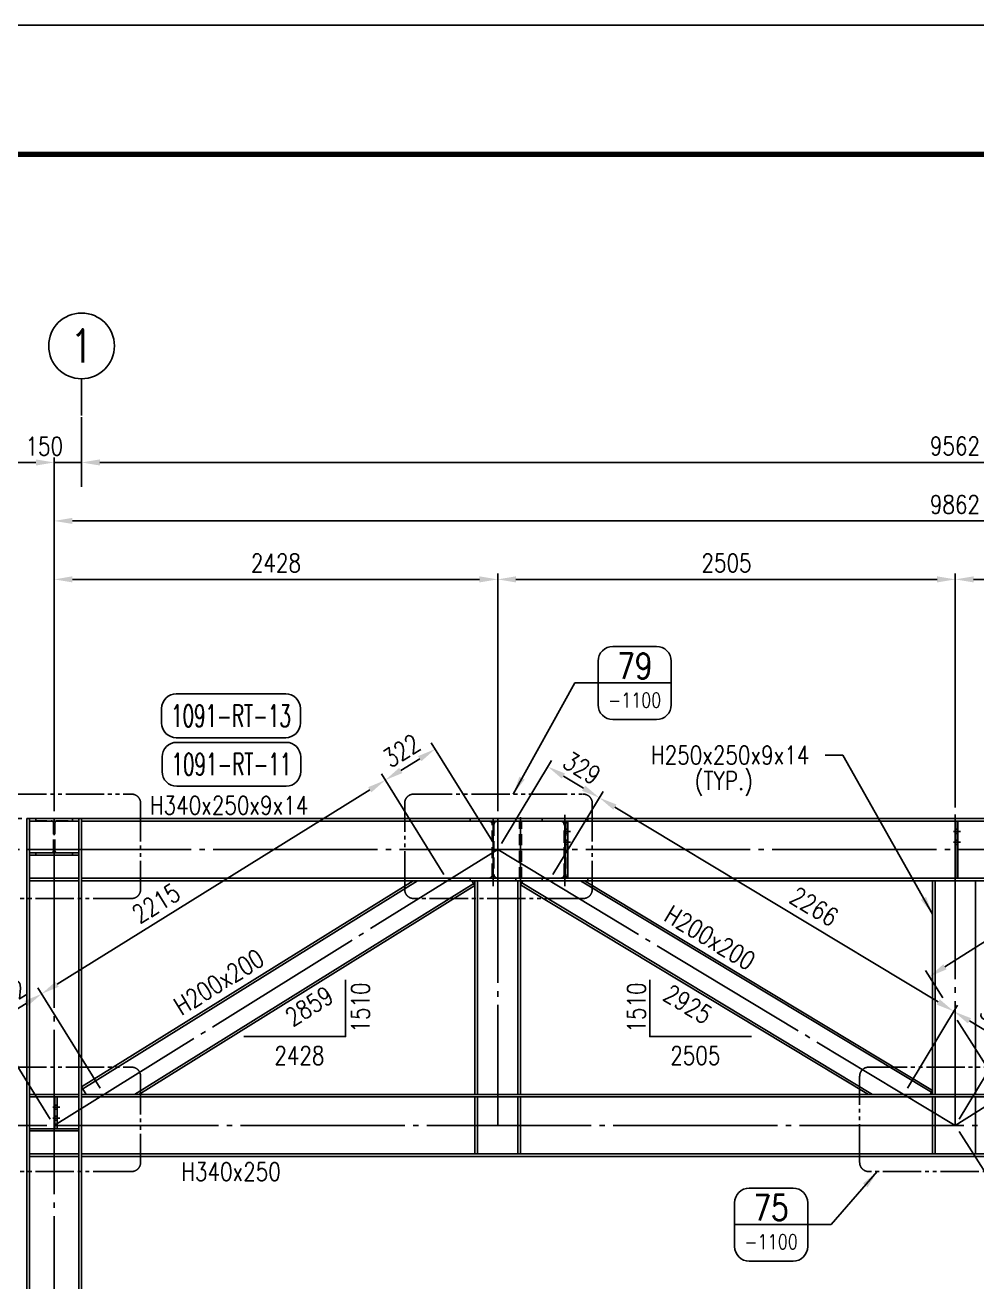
# Model space of a CAD drawing. Header units: millimetres. Extents: x 0 to 232280, y -26939 to 23794.
# Drawn here: x 168376 to 173586, y 16915 to 23794 of the extents above; entities that cross this region are included whole.
import ezdxf
from ezdxf.enums import TextEntityAlignment as Align

# ---------------------------------------------------------------- set-up
doc = ezdxf.new("R2010")
doc.units = ezdxf.units.MM
doc.header["$LTSCALE"] = 30
for name, pattern in [('JNK-CENTER', [34, 30, -1.5, 1, -1.5]), ('JNK-HIDDEN', [3, 2, -1]), ('PH2', [15, 10, -1, 1, -1, 1, -1])]:
    doc.linetypes.add(name, pattern=pattern)
for name, color, linetype in [('CEN-R', 1, 'JNK-CENTER'), ('CON-C', 4, 'Continuous'), ('CON-G', 3, 'Continuous'), ('CON-W', 7, 'Continuous'), ('CON-Y', 2, 'Continuous'), ('det', 2, 'PH2'), ('Dim-W', 7, 'Continuous'), ('HID-Y', 2, 'JNK-HIDDEN'), ('STL-OBJT', 7, 'Continuous')]:
    doc.layers.add(name, color=color, linetype=linetype)
doc.layers.add('CONT-G', color=3, linetype='Continuous', lineweight=25)
doc.styles.add('SIMPLEX', font='simplex.shx', dxfattribs={"width": 0.8})
doc.dimstyles.new('DIM35', dxfattribs={"dimscale": 35, "dimtxt": 2.5, "dimasz": 2.5, "dimexe": 0.8, "dimexo": 1, "dimgap": 1, "dimtad": 1, "dimdec": 1, "dimdsep": 46, "dimtxsty": 'SIMPLEX', "dimcen": 0, "dimclrd": 7, "dimclre": 7, "dimclrt": 2, "dimadec": 1, "dimazin": 2, "dimtfac": 1, "dimtdec": 1, "dimtix": 1, "dimtmove": 2, "dimatfit": 2, "dimfxl": 1, "dimtfill": 1, "dimarcsym": 1})
doc.dimstyles.new('DIM40', dxfattribs={"dimscale": 40, "dimtxt": 2.5, "dimasz": 2.5, "dimexe": 1, "dimexo": 1, "dimgap": 1, "dimtad": 1, "dimdec": 0, "dimdsep": 46, "dimtxsty": 'SIMPLEX', "dimcen": 0, "dimclrd": 7, "dimclre": 7, "dimclrt": 2, "dimadec": 1, "dimazin": 2, "dimtfac": 1, "dimtdec": 0, "dimtix": 1, "dimtmove": 2, "dimatfit": 2, "dimfxl": 1, "dimtolj": 1, "dimtzin": 0, "dimarcsym": 1})

# ---------------------------------------------------------------- blocks, each defined once
blk = doc.blocks.new('TITLE')
at = {"color": 7}
blk.add_line((841, 594.85), (0, 594.85), dxfattribs=at)
at = {"color": 7, "const_width": 0.707}
blk.add_lwpolyline([(823.32, 577.17), (27.94, 577.17)], dxfattribs=at)
blk = doc.blocks.new('*D2044')
at = {"layer": 'DEFPOINTS', "color": 0, "transparency": 16777216}
for p in [(170963.3, 20760.3), (173468.3, 19472.5), (170963.3, 19451.1)]:
    blk.add_point(p, dxfattribs=at)
at = {"layer": 'Dim-W', "color": 7, "linetype": 'ByBlock', "lineweight": -2, "transparency": 16777216}
for p, q in [((170963.3, 19491.1), (170963.3, 20792.3)), ((173468.3, 19512.5), (173468.3, 20792.3)), ((173368.3, 20760.3), (171063.3, 20760.3))]:
    blk.add_line(p, q, dxfattribs=at)
at = {"layer": 'Dim-W', "color": 7, "transparency": 16777216}
for points in [[(171063.3, 20777), (171063.3, 20743.7), (170963.3, 20760.3)], [(173368.3, 20777), (173368.3, 20743.7), (173468.3, 20760.3)]]:
    blk.add_solid(points, dxfattribs=at)
at = {"layer": 'Dim-W', "color": 2, "transparency": 16777216, "insert": (172215.8, 20850.3), "char_height": 100, "attachment_point": 5, "style": 'SIMPLEX', "bg_fill": 3, "box_fill_scale": 1.1, "bg_fill_color": 256, "bg_fill_true_color": 13158600, "bg_fill_transparency": 0}
blk.add_mtext('2505', dxfattribs=at)
blk = doc.blocks.new('*D2045')
at = {"layer": 'DEFPOINTS', "color": 0, "transparency": 16777216}
for p in [(175848.3, 20760.3), (173468.3, 19472.5), (175848.3, 19281.1)]:
    blk.add_point(p, dxfattribs=at)
at = {"layer": 'Dim-W', "color": 7, "linetype": 'ByBlock', "lineweight": -2, "transparency": 16777216}
for p, q in [((173468.3, 19512.5), (173468.3, 20792.3)), ((175848.3, 19321.1), (175848.3, 20792.3)), ((173568.3, 20760.3), (175748.3, 20760.3))]:
    blk.add_line(p, q, dxfattribs=at)
at = {"layer": 'Dim-W', "color": 7, "transparency": 16777216}
for points in [[(173568.3, 20777), (173568.3, 20743.7), (173468.3, 20760.3)], [(175748.3, 20777), (175748.3, 20743.7), (175848.3, 20760.3)]]:
    blk.add_solid(points, dxfattribs=at)
at = {"layer": 'Dim-W', "color": 2, "transparency": 16777216, "insert": (174658.3, 20850.3), "char_height": 100, "attachment_point": 5, "style": 'SIMPLEX', "bg_fill": 3, "box_fill_scale": 1.1, "bg_fill_color": 256, "bg_fill_true_color": 13158600, "bg_fill_transparency": 0}
blk.add_mtext('2380', dxfattribs=at)
blk = doc.blocks.new('*D2046')
at = {"layer": 'DEFPOINTS', "color": 0, "transparency": 16777216}
for p in [(178397.3, 21080.3), (168535.3, 19451.1), (178397.3, 19451.1)]:
    blk.add_point(p, dxfattribs=at)
at = {"layer": 'Dim-W', "color": 7, "linetype": 'ByBlock', "lineweight": -2, "transparency": 16777216}
for p, q in [((168535.3, 19491.1), (168535.3, 21112.3)), ((168635.3, 21080.3), (178297.3, 21080.3)), ((178397.3, 19491.1), (178397.3, 21112.3))]:
    blk.add_line(p, q, dxfattribs=at)
at = {"layer": 'Dim-W', "color": 7, "transparency": 16777216}
for points in [[(168635.3, 21097), (168635.3, 21063.7), (168535.3, 21080.3)], [(178297.3, 21097), (178297.3, 21063.7), (178397.3, 21080.3)]]:
    blk.add_solid(points, dxfattribs=at)
at = {"layer": 'Dim-W', "color": 2, "transparency": 16777216, "insert": (173466.3, 21170.3), "char_height": 100, "attachment_point": 5, "style": 'SIMPLEX', "bg_fill": 3, "box_fill_scale": 1.1, "bg_fill_color": 256, "bg_fill_true_color": 13158600, "bg_fill_transparency": 0}
blk.add_mtext('9862', dxfattribs=at)
blk = doc.blocks.new('*D2048')
at = {"layer": 'DEFPOINTS', "color": 0, "ltscale": 0.5, "transparency": 16777216}
for p in [(170963.3, 20760.3), (170963.3, 20760.3), (168535.3, 19491.1)]:
    blk.add_point(p, dxfattribs=at)
at = {"layer": 'Dim-W', "color": 7, "linetype": 'ByBlock', "lineweight": -2, "ltscale": 0.5, "transparency": 16777216}
for p, q in [((168535.3, 19531.1), (168535.3, 20800.3)), ((168635.3, 20760.3), (170863.3, 20760.3))]:
    blk.add_line(p, q, dxfattribs=at)
at = {"layer": 'Dim-W', "color": 7, "ltscale": 0.5, "transparency": 16777216}
for points in [[(168635.3, 20777), (168635.3, 20743.7), (168535.3, 20760.3)], [(170863.3, 20777), (170863.3, 20743.7), (170963.3, 20760.3)]]:
    blk.add_solid(points, dxfattribs=at)
at = {"layer": 'Dim-W', "color": 2, "ltscale": 0.5, "transparency": 16777216, "insert": (169749.3, 20850.3), "char_height": 100, "attachment_point": 5, "style": 'SIMPLEX'}
blk.add_mtext('\\A1;2428', dxfattribs=at)
blk = doc.blocks.new('*D2055')
at = {"layer": 'DEFPOINTS', "color": 0, "transparency": 16777216}
for p in [(168685.3, 21688.3), (178247.3, 21723.9), (178247.3, 21400.3)]:
    blk.add_point(p, dxfattribs=at)
at = {"layer": 'Dim-W', "color": 7, "linetype": 'ByBlock', "lineweight": -2, "transparency": 16777216}
for p, q in [((178247.3, 21683.9), (178247.3, 21368.3)), ((168685.3, 21648.3), (168685.3, 21368.3)), ((168785.3, 21400.3), (178147.3, 21400.3))]:
    blk.add_line(p, q, dxfattribs=at)
at = {"layer": 'Dim-W', "color": 7, "transparency": 16777216}
for points in [[(168785.3, 21417), (168785.3, 21383.7), (168685.3, 21400.3)], [(178147.3, 21417), (178147.3, 21383.7), (178247.3, 21400.3)]]:
    blk.add_solid(points, dxfattribs=at)
at = {"layer": 'Dim-W', "color": 2, "transparency": 16777216, "insert": (173466.3, 21490.3), "char_height": 100, "attachment_point": 5, "style": 'SIMPLEX', "bg_fill": 3, "box_fill_scale": 1.1, "bg_fill_color": 256, "bg_fill_true_color": 13158600, "bg_fill_transparency": 0}
blk.add_mtext('9562', dxfattribs=at)
blk = doc.blocks.new('*D2060')
at = {"layer": 'DEFPOINTS', "color": 0, "transparency": 16777216}
for p in [(168685.3, 21400.3), (168685.3, 21227.2), (168535.3, 20602)]:
    blk.add_point(p, dxfattribs=at)
at = {"layer": 'Dim-W', "color": 7, "linetype": 'ByBlock', "lineweight": -2, "transparency": 16777216}
for p, q in [((168435.3, 21400.3), (168335.3, 21400.3)), ((168535.3, 20642), (168535.3, 21432.3)), ((168685.3, 21267.2), (168685.3, 21432.3)), ((168785.3, 21400.3), (168885.3, 21400.3))]:
    blk.add_line(p, q, dxfattribs=at)
at = {"layer": 'Dim-W', "color": 7, "transparency": 16777216}
blk.add_solid([(168785.3, 21417), (168785.3, 21383.7), (168685.3, 21400.3)], dxfattribs=at)
at = {"layer": 'Dim-W', "color": 2, "transparency": 16777216, "insert": (168481, 21489.2), "char_height": 100, "attachment_point": 5, "style": 'SIMPLEX', "bg_fill": 3, "box_fill_scale": 1.1, "bg_fill_color": 256, "bg_fill_true_color": 13158600, "bg_fill_transparency": 0}
blk.add_mtext('150', dxfattribs=at)
at = {"layer": 'Dim-W', "color": 7, "linetype": 'ByBlock', "lineweight": -2, "transparency": 16777216}
blk.add_line((168535.3, 21400.3), (168685.3, 21400.3), dxfattribs=at)
at = {"layer": 'Dim-W', "color": 7, "transparency": 16777216}
blk.add_solid([(168435.3, 21417), (168435.3, 21383.7), (168535.3, 21400.3)], dxfattribs=at)
blk = doc.blocks.new('*D1997')
at = {"layer": 'DEFPOINTS', "color": 0, "ltscale": 0.5, "transparency": 16777216}
for p in [(166334.1, 19451.1), (168399, 19451.1), (168354.4, 15451.1)]:
    blk.add_point(p, dxfattribs=at)
at = {"layer": 'Dim-W', "color": 7, "linetype": 'ByBlock', "lineweight": -2, "ltscale": 0.5, "transparency": 16777216}
for p, q in [((168359, 19451.1), (166294.1, 19451.1)), ((166334.1, 15551.1), (166334.1, 19351.1)), ((168314.4, 15451.1), (166294.1, 15451.1))]:
    blk.add_line(p, q, dxfattribs=at)
at = {"layer": 'Dim-W', "color": 7, "ltscale": 0.5, "transparency": 16777216}
for points in [[(166317.4, 19351.1), (166350.8, 19351.1), (166334.1, 19451.1)], [(166317.4, 15551.1), (166350.8, 15551.1), (166334.1, 15451.1)]]:
    blk.add_solid(points, dxfattribs=at)
at = {"layer": 'Dim-W', "color": 2, "ltscale": 0.5, "transparency": 16777216, "insert": (166244.1, 17451.1), "char_height": 100, "attachment_point": 5, "rotation": 90, "style": 'SIMPLEX'}
blk.add_mtext('\\A1;4000', dxfattribs=at)
blk = doc.blocks.new('*D1999')
at = {"layer": 'DEFPOINTS', "color": 0, "ltscale": 0.5, "transparency": 16777216}
for p in [(166654.1, 19451.1), (168399, 19451.1), (168367.3, 17941.1)]:
    blk.add_point(p, dxfattribs=at)
at = {"layer": 'Dim-W', "color": 7, "linetype": 'ByBlock', "lineweight": -2, "ltscale": 0.5, "transparency": 16777216}
for p, q in [((168359, 19451.1), (166614.1, 19451.1)), ((166654.1, 18041.1), (166654.1, 19351.1)), ((168327.3, 17941.1), (166614.1, 17941.1))]:
    blk.add_line(p, q, dxfattribs=at)
at = {"layer": 'Dim-W', "color": 7, "ltscale": 0.5, "transparency": 16777216}
for points in [[(166637.4, 19351.1), (166670.8, 19351.1), (166654.1, 19451.1)], [(166637.4, 18041.1), (166670.8, 18041.1), (166654.1, 17941.1)]]:
    blk.add_solid(points, dxfattribs=at)
at = {"layer": 'Dim-W', "color": 2, "ltscale": 0.5, "transparency": 16777216, "insert": (166564.1, 18696.1), "char_height": 100, "attachment_point": 5, "rotation": 90, "style": 'SIMPLEX'}
blk.add_mtext('\\A1;1510', dxfattribs=at)
blk = doc.blocks.new('*D2000')
at = {"layer": 'DEFPOINTS', "color": 0, "ltscale": 0.5, "transparency": 16777216}
for p in [(166974.1, 17941.1), (168367.3, 17941.1), (168535.3, 17771.1)]:
    blk.add_point(p, dxfattribs=at)
at = {"layer": 'Dim-W', "color": 7, "linetype": 'ByBlock', "lineweight": -2, "ltscale": 0.5, "transparency": 16777216}
for p, q in [((166974.1, 18041.1), (166974.1, 18141.1)), ((168327.3, 17941.1), (166934.1, 17941.1)), ((166974.1, 17771.1), (166974.1, 17941.1)), ((168495.3, 17771.1), (166934.1, 17771.1)), ((166974.1, 17671.1), (166974.1, 17571.1))]:
    blk.add_line(p, q, dxfattribs=at)
at = {"layer": 'Dim-W', "color": 7, "ltscale": 0.5, "transparency": 16777216}
for points in [[(166957.4, 18041.1), (166990.8, 18041.1), (166974.1, 17941.1)], [(166957.4, 17671.1), (166990.8, 17671.1), (166974.1, 17771.1)]]:
    blk.add_solid(points, dxfattribs=at)
at = {"layer": 'Dim-W', "color": 2, "ltscale": 0.5, "transparency": 16777216, "insert": (166884.1, 17829.9), "char_height": 100, "attachment_point": 5, "rotation": 90, "style": 'SIMPLEX'}
blk.add_mtext('\\A1;170', dxfattribs=at)
blk = doc.blocks.new('*D2001')
at = {"layer": 'DEFPOINTS', "color": 0, "ltscale": 0.5, "transparency": 16777216}
for p in [(166974.1, 19451.1), (168399, 19451.1), (168385.3, 19281.1)]:
    blk.add_point(p, dxfattribs=at)
at = {"layer": 'Dim-W', "color": 7, "linetype": 'ByBlock', "lineweight": -2, "ltscale": 0.5, "transparency": 16777216}
for p, q in [((166974.1, 19551.1), (166974.1, 19651.1)), ((168359, 19451.1), (166934.1, 19451.1)), ((166974.1, 19281.1), (166974.1, 19451.1)), ((168345.3, 19281.1), (166934.1, 19281.1)), ((166974.1, 19181.1), (166974.1, 19081.1))]:
    blk.add_line(p, q, dxfattribs=at)
at = {"layer": 'Dim-W', "color": 7, "ltscale": 0.5, "transparency": 16777216}
for points in [[(166957.4, 19551.1), (166990.8, 19551.1), (166974.1, 19451.1)], [(166957.4, 19181.1), (166990.8, 19181.1), (166974.1, 19281.1)]]:
    blk.add_solid(points, dxfattribs=at)
at = {"layer": 'Dim-W', "color": 2, "ltscale": 0.5, "transparency": 16777216, "insert": (166884.1, 19342.7), "char_height": 100, "attachment_point": 5, "rotation": 90, "style": 'SIMPLEX'}
blk.add_mtext('\\A1;170', dxfattribs=at)
blk = doc.blocks.new('*D2007')
at = {"layer": 'DEFPOINTS', "color": 0, "ltscale": 0.5, "transparency": 16777216}
for p in [(171519.2, 19565.5), (170963.3, 19281.1), (171245.3, 19111.1)]:
    blk.add_point(p, dxfattribs=at)
at = {"layer": 'Dim-W', "color": 7, "linetype": 'ByBlock', "lineweight": -2, "ltscale": 0.5, "transparency": 16777216}
for p, q in [((170983.9, 19315.4), (171257.8, 19769.8)), ((171322.8, 19683.9), (171433.6, 19617.2)), ((171265.9, 19145.4), (171539.9, 19599.8))]:
    blk.add_line(p, q, dxfattribs=at)
at = {"layer": 'Dim-W', "color": 7, "ltscale": 0.5, "transparency": 16777216}
for points in [[(171331.4, 19698.2), (171314.2, 19669.6), (171237.2, 19735.5)], [(171442.2, 19631.4), (171425, 19602.9), (171519.2, 19565.5)]]:
    blk.add_solid(points, dxfattribs=at)
at = {"layer": 'Dim-W', "color": 2, "ltscale": 0.5, "transparency": 16777216, "insert": (171424.7, 19727.6), "char_height": 100, "attachment_point": 5, "rotation": 328.91866, "style": 'SIMPLEX'}
blk.add_mtext('\\A1;329', dxfattribs=at)
blk = doc.blocks.new('*D2008')
at = {"layer": 'DEFPOINTS', "color": 0, "ltscale": 0.5, "transparency": 16777216}
for p in [(173460.2, 18395.5), (173186.3, 17941.1), (173468.3, 17771.1)]:
    blk.add_point(p, dxfattribs=at)
at = {"layer": 'Dim-W', "color": 7, "linetype": 'ByBlock', "lineweight": -2, "ltscale": 0.5, "transparency": 16777216}
for p, q in [((173206.9, 17975.4), (173480.8, 18429.8)), ((173656.5, 18277.2), (173545.8, 18343.9)), ((173488.9, 17805.4), (173762.8, 18259.8))]:
    blk.add_line(p, q, dxfattribs=at)
at = {"layer": 'Dim-W', "color": 7, "ltscale": 0.5, "transparency": 16777216}
for points in [[(173554.4, 18358.2), (173537.2, 18329.6), (173460.2, 18395.5)], [(173665.1, 18291.4), (173647.9, 18262.9), (173742.2, 18225.5)]]:
    blk.add_solid(points, dxfattribs=at)
at = {"layer": 'Dim-W', "color": 2, "ltscale": 0.5, "transparency": 16777216, "insert": (173705.8, 18362.3), "char_height": 100, "attachment_point": 5, "rotation": 328.91866, "style": 'SIMPLEX'}
blk.add_mtext('\\A1;329', dxfattribs=at)
blk = doc.blocks.new('*D2009')
at = {"layer": 'DEFPOINTS', "color": 0, "ltscale": 0.5, "transparency": 16777216}
for p in [(171519.2, 19565.5), (171245.3, 19111.1), (173186.3, 17941.1)]:
    blk.add_point(p, dxfattribs=at)
at = {"layer": 'Dim-W', "color": 7, "linetype": 'ByBlock', "lineweight": -2, "ltscale": 0.5, "transparency": 16777216}
for p, q in [((171265.9, 19145.4), (171539.9, 19599.8)), ((173374.5, 18447.2), (171604.9, 19513.9)), ((173206.9, 17975.4), (173480.8, 18429.8))]:
    blk.add_line(p, q, dxfattribs=at)
at = {"layer": 'Dim-W', "color": 7, "ltscale": 0.5, "transparency": 16777216}
for points in [[(171613.5, 19528.2), (171596.2, 19499.6), (171519.2, 19565.5)], [(173383.1, 18461.4), (173365.9, 18432.9), (173460.2, 18395.5)]]:
    blk.add_solid(points, dxfattribs=at)
at = {"layer": 'Dim-W', "color": 2, "ltscale": 0.5, "transparency": 16777216, "insert": (172695.5, 18969), "char_height": 100, "attachment_point": 5, "rotation": 328.91866, "style": 'SIMPLEX'}
blk.add_mtext('\\A1;2266', dxfattribs=at)
blk = doc.blocks.new('*D2010')
at = {"layer": 'DEFPOINTS', "color": 0, "ltscale": 0.5, "transparency": 16777216}
for p in [(173736.2, 17941.1), (173468.3, 17771.1), (174075.7, 17406)]:
    blk.add_point(p, dxfattribs=at)
at = {"layer": 'Dim-W', "color": 7, "linetype": 'ByBlock', "lineweight": -2, "ltscale": 0.5, "transparency": 16777216}
for p, q in [((173757.6, 17907.3), (174097.1, 17372.3)), ((173489.7, 17737.3), (173829.2, 17202.3)), ((173892.2, 17289.6), (173991.3, 17352.5))]:
    blk.add_line(p, q, dxfattribs=at)
at = {"layer": 'Dim-W', "color": 7, "ltscale": 0.5, "transparency": 16777216}
for points in [[(173982.3, 17366.5), (174000.2, 17338.4), (174075.7, 17406)], [(173883.3, 17303.7), (173901.1, 17275.5), (173807.8, 17236)]]:
    blk.add_solid(points, dxfattribs=at)
at = {"layer": 'Dim-W', "color": 2, "ltscale": 0.5, "transparency": 16777216, "insert": (173893.5, 17397), "char_height": 100, "attachment_point": 5, "rotation": 32.39324, "style": 'SIMPLEX'}
blk.add_mtext('\\A1;317', dxfattribs=at)
blk = doc.blocks.new('*D2065')
at = {"layer": 'DEFPOINTS', "color": 0, "ltscale": 0.5, "transparency": 16777216}
for p in [(175171.1, 19756.2), (175580.3, 19111.1), (173736.2, 17941.1)]:
    blk.add_point(p, dxfattribs=at)
at = {"layer": 'Dim-W', "color": 7, "linetype": 'ByBlock', "lineweight": -2, "ltscale": 0.5, "transparency": 16777216}
for p, q in [((175558.9, 19144.9), (175149.7, 19789.9)), ((173411.4, 18639.7), (175086.6, 19702.6)), ((173400.2, 18470.7), (173305.5, 18619.9)), ((173714.8, 17974.9), (173478.8, 18346.9))]:
    blk.add_line(p, q, dxfattribs=at)
at = {"layer": 'Dim-W', "color": 7, "ltscale": 0.5, "transparency": 16777216}
for points in [[(175077.7, 19716.7), (175095.6, 19688.5), (175171.1, 19756.2)], [(173402.5, 18653.8), (173420.3, 18625.7), (173327, 18586.2)]]:
    blk.add_solid(points, dxfattribs=at)
at = {"layer": 'Dim-W', "color": 2, "ltscale": 0.5, "transparency": 16777216, "insert": (174200.8, 19247.2), "char_height": 100, "attachment_point": 5, "rotation": 32.39324, "style": 'SIMPLEX'}
blk.add_mtext('\\A1;2184', dxfattribs=at)
blk = doc.blocks.new('*D2012')
at = {"layer": 'DEFPOINTS', "color": 0, "ltscale": 0.5, "transparency": 16777216}
for p in [(168466.3, 18491.5), (168808.6, 17941.1), (168535.3, 17771.1)]:
    blk.add_point(p, dxfattribs=at)
at = {"layer": 'Dim-W', "color": 7, "linetype": 'ByBlock', "lineweight": -2, "ltscale": 0.5, "transparency": 16777216}
for p, q in [((168787.5, 17975.1), (168445.2, 18525.5)), ((168277.9, 18374.3), (168381.4, 18438.7)), ((168514.1, 17805.1), (168171.9, 18355.5))]:
    blk.add_line(p, q, dxfattribs=at)
at = {"layer": 'Dim-W', "color": 7, "ltscale": 0.5, "transparency": 16777216}
for points in [[(168372.6, 18452.8), (168390.2, 18424.5), (168466.3, 18491.5)], [(168269.1, 18388.5), (168286.7, 18360.1), (168193, 18321.5)]]:
    blk.add_solid(points, dxfattribs=at)
at = {"layer": 'Dim-W', "color": 2, "ltscale": 0.5, "transparency": 16777216, "insert": (168282.1, 18482.9), "char_height": 100, "attachment_point": 5, "rotation": 31.87794, "style": 'SIMPLEX'}
blk.add_mtext('\\A1;322', dxfattribs=at)
blk = doc.blocks.new('*D2013')
at = {"layer": 'DEFPOINTS', "color": 0, "ltscale": 0.5, "transparency": 16777216}
for p in [(170347.6, 19661.5), (170689.9, 19111.1), (168808.6, 17941.1)]:
    blk.add_point(p, dxfattribs=at)
at = {"layer": 'Dim-W', "color": 7, "linetype": 'ByBlock', "lineweight": -2, "ltscale": 0.5, "transparency": 16777216}
for p, q in [((170668.8, 19145.1), (170326.5, 19695.5)), ((168551.3, 18544.3), (170262.7, 19608.7)), ((168787.5, 17975.1), (168445.2, 18525.5))]:
    blk.add_line(p, q, dxfattribs=at)
at = {"layer": 'Dim-W', "color": 7, "ltscale": 0.5, "transparency": 16777216}
for points in [[(170253.9, 19622.8), (170271.5, 19594.5), (170347.6, 19661.5)], [(168542.5, 18558.5), (168560.1, 18530.1), (168466.3, 18491.5)]]:
    blk.add_solid(points, dxfattribs=at)
at = {"layer": 'Dim-W', "color": 2, "ltscale": 0.5, "transparency": 16777216, "insert": (169093.1, 18987.3), "char_height": 100, "attachment_point": 5, "rotation": 31.87794, "style": 'SIMPLEX'}
blk.add_mtext('\\A1;2215', dxfattribs=at)
blk = doc.blocks.new('*D2014')
at = {"layer": 'DEFPOINTS', "color": 0, "ltscale": 0.5, "transparency": 16777216}
for p in [(170347.6, 19661.5), (170963.3, 19281.1), (170689.9, 19111.1)]:
    blk.add_point(p, dxfattribs=at)
at = {"layer": 'Dim-W', "color": 7, "linetype": 'ByBlock', "lineweight": -2, "ltscale": 0.5, "transparency": 16777216}
for p, q in [((170942.1, 19315.1), (170599.9, 19865.5)), ((170536.1, 19778.7), (170432.6, 19714.3)), ((170668.8, 19145.1), (170326.5, 19695.5))]:
    blk.add_line(p, q, dxfattribs=at)
at = {"layer": 'Dim-W', "color": 7, "ltscale": 0.5, "transparency": 16777216}
for points in [[(170527.3, 19792.8), (170544.9, 19764.5), (170621, 19831.5)], [(170423.8, 19728.5), (170441.4, 19700.1), (170347.6, 19661.5)]]:
    blk.add_solid(points, dxfattribs=at)
at = {"layer": 'Dim-W', "color": 2, "ltscale": 0.5, "transparency": 16777216, "insert": (170436.8, 19822.9), "char_height": 100, "attachment_point": 5, "rotation": 31.87794, "style": 'SIMPLEX'}
blk.add_mtext('\\A1;322', dxfattribs=at)
blk = doc.blocks.new('det-tag')
at = {"layer": 'CON-Y'}
blk.add_line((5, 0), (-5, 0), dxfattribs=at)
blk.add_lwpolyline([(-3, -5), (3, -5, 0.414214), (5, -3), (5, 3, 0.414214), (3, 5), (-3, 5, 0.414214), (-5, 3), (-5, -3, 0.414214)], format="xyb", close=True, dxfattribs=at)
at = {"layer": 'CON-G', "style": 'SIMPLEX', "width": 0.8}
blk.add_attdef('TAG', text='', height=3.5, dxfattribs=at).set_placement((0.02, 0.58), align=Align.CENTER)
at = {"layer": 'CON-Y', "style": 'SIMPLEX', "width": 0.8}
blk.add_attdef('-8888', text='', height=2, dxfattribs=at).set_placement((0, -3.34), align=Align.CENTER)
blk = doc.blocks.new('col-line')
at = {"layer": 'CON-Y'}
blk.add_line((0, 3), (0, 8), dxfattribs=at)
blk.add_circle((0, 12.5), 4.5, dxfattribs=at)
at = {"layer": 'CON-C', "style": 'SIMPLEX', "width": 0.8}
blk.add_attdef('1', text='', height=4.5, dxfattribs=at).set_placement((0, 12.5), align=Align.MIDDLE_CENTER)
blk = doc.blocks.new('DUCT-TAG')
at = {"layer": 'CON-G'}
blk.add_lwpolyline([(-9.49, -1), (-9.49, 1, -0.414214), (-7.49, 3), (7.49, 3, -0.414214), (9.49, 1), (9.49, -1, -0.414214), (7.49, -3), (-7.49, -3, -0.414214)], format="xyb", close=True, dxfattribs=at)
at = {"layer": 'CON-G', "style": 'SIMPLEX', "width": 1.246304}
blk.add_attdef('NAME', text='', height=3, dxfattribs=at).set_placement((-8.19, -1.5), (8.19, -1.5), align=Align.FIT)
at = {"layer": 'CON-Y', "style": 'SIMPLEX'}
blk.add_attdef('ELEVATION', text='', height=2, dxfattribs=at).set_placement((0, -6.02), align=Align.CENTER)

msp = doc.modelspace()

# ---------------------------------------------------------------- linework, layer by layer
at = {"layer": 'CEN-R'}
for p, q in [((173468.27, 19472.48), (173468.27, 17771.12)), ((168535.27, 15354.96), (168535.27, 19451.12)), ((170963.27, 19451.12), (170963.27, 17771.12)), ((171323.41, 19381.12), (171361.64, 19381.12)), ((168385.27, 19281.12), (189517.27, 19281.12)), ((168535.27, 17771.12), (170963.27, 19281.12)), ((170963.27, 19281.12), (173468.27, 17771.12)), ((171323.41, 19321.12), (171361.64, 19321.12)), ((173468.27, 17771.12), (175848.27, 19281.12)), ((168527.41, 17871.12), (168565.64, 17871.12)), ((168527.41, 17811.12), (168565.64, 17811.12)), ((168535.27, 17771.12), (178547.27, 17771.12))]:
    msp.add_line(p, q, dxfattribs=at)
at = {"layer": 'CON-G'}
for p, q in [((168385.27, 15451.12), (168385.27, 19451.12)), ((168385.27, 19451.12), (178397.27, 19451.12)), ((168400.27, 15451.12), (168400.27, 19451.12)), ((168401.27, 19437.12), (168669.27, 19437.12)), ((168685.27, 15451.12), (168685.27, 19451.12)), ((168685.27, 19437.12), (178247.27, 19437.12)), ((168670.27, 19263.12), (168400.27, 19263.12)), ((168670.27, 19251.12), (168400.27, 19251.12)), ((168401.27, 19125.12), (168669.27, 19125.12)), ((168685.27, 19125.12), (178247.27, 19125.12)), ((168401.27, 19111.12), (168669.27, 19111.12)), ((168401.27, 19111.12), (168669.27, 19111.12)), ((168685.27, 19111.12), (178247.27, 19111.12)), ((168685.27, 19111.12), (178247.27, 19111.12)), ((168685.27, 17982.17), (170500.57, 19111.12)), ((168691.61, 17971.98), (170523.29, 19111.12)), ((168975.26, 17941.12), (170831.94, 19095.81)), ((168997.98, 17941.12), (170838.27, 19085.62)), ((170838.27, 19085.62), (170822.41, 19111.12)), ((170838.27, 19111.12), (170838.27, 17941.12)), ((170852.27, 19111.12), (170852.27, 17941.12)), ((171074.27, 19111.12), (171074.27, 17941.12)), ((171088.27, 19111.12), (171088.27, 17941.12)), ((171088.27, 19089.01), (171101.6, 19111.12)), ((171088.27, 19089.01), (172992.55, 17941.12)), ((171094.47, 19099.29), (173015.79, 17941.12)), ((171415.75, 19111.12), (173337.08, 17952.96)), ((171439, 19111.12), (173343.27, 17963.24)), ((173343.27, 19111.12), (173343.27, 17941.12)), ((173357.27, 19111.12), (173357.27, 17941.12)), ((173579.27, 19111.12), (173579.27, 17941.12)), ((168685.27, 17982.17), (168710.8, 17941.12)), ((173343.27, 17963.24), (173329.94, 17941.12)), ((168401.27, 17941.12), (168669.27, 17941.12)), ((168401.27, 17927.12), (168669.27, 17927.12)), ((168539.27, 17753.12), (168539.27, 17927.12)), ((168551.27, 17753.12), (168551.27, 17927.12)), ((168685.27, 17941.12), (178247.27, 17941.12)), ((168685.27, 17927.12), (178247.27, 17927.12)), ((170838.27, 17927.12), (170838.27, 17615.12)), ((170852.27, 17927.12), (170852.27, 17615.12)), ((171074.27, 17927.12), (171074.27, 17615.12)), ((171088.27, 17927.12), (171088.27, 17615.12)), ((173343.27, 17927.12), (173343.27, 17615.12)), ((173357.27, 17927.12), (173357.27, 17615.12)), ((173579.27, 17927.12), (173579.27, 17615.12)), ((168401.27, 17615.12), (168669.27, 17615.12)), ((168685.27, 17615.12), (178247.27, 17615.12)), ((168401.27, 17601.12), (168669.27, 17601.12)), ((168685.27, 17601.12), (178247.27, 17601.12))]:
    msp.add_line(p, q, dxfattribs=at)
msp.add_lwpolyline([(168400.27, 17753.12), (168400.27, 17741.12), (168670.27, 17741.12), (168670.27, 17753.12)], close=True, dxfattribs=at)
at = {"layer": 'CON-W'}
msp.add_line((172660.19, 17228.55), (172788.72, 17228.55), dxfattribs=at)
at = {"layer": 'CONT-G'}
msp.add_line((170998.27, 19451.12), (170838.27, 19451.12), dxfattribs=at)
at = {"layer": 'det', "ltscale": 0.7}
for points in [[(168233.35, 18040.64, -0.4142136), (168283.35, 18090.64), (168958.14, 18090.64, -0.4142136), (169008.14, 18040.64), (169008.14, 17568.82, -0.4142136), (168958.14, 17518.82), (168283.35, 17518.82, -0.4142136), (168233.35, 17568.82)], [(172944.69, 18040.64, -0.4142136), (172994.69, 18090.64), (173912.18, 18090.64, -0.4142136), (173962.18, 18040.64), (173962.18, 17568.82, -0.4142136), (173912.18, 17518.82), (172994.69, 17518.82, -0.4142136), (172944.69, 17568.82)]]:
    msp.add_lwpolyline(points, format="xyb", close=True, dxfattribs=at)
at = {"layer": 'Dim-W', "ltscale": 0.5}
for points in [[(169573.61, 18257.76), (170130.67, 18257.76), (170130.67, 18568.03)], [(172352.94, 18257.76), (171795.88, 18257.76), (171795.88, 18568.03)]]:
    msp.add_lwpolyline(points, dxfattribs=at)
at = {"layer": 'HID-Y'}
for p, q in [((171335.27, 19392.62), (171347.27, 19392.62)), ((171335.27, 19369.62), (171347.27, 19369.62)), ((171335.27, 19332.62), (171347.27, 19332.62)), ((171335.27, 19309.62), (171347.27, 19309.62)), ((171206.27, 19111.12), (171206.27, 19125.12)), ((171206.27, 19125.12), (171306.77, 19125.12)), ((171355.77, 19125.12), (171456.27, 19125.12)), ((171456.27, 19125.12), (171456.27, 19111.12)), ((171456.27, 19111.12), (171206.27, 19111.12)), ((168539.27, 17882.62), (168551.27, 17882.62)), ((168539.27, 17859.62), (168551.27, 17859.62)), ((168539.27, 17822.62), (168551.27, 17822.62)), ((168539.27, 17799.62), (168551.27, 17799.62))]:
    msp.add_line(p, q, dxfattribs=at)
msp.add_lwpolyline([(170813.27, 19111.12), (170813.27, 19125.12), (170913.77, 19125.12, 0.4142136), (170933.77, 19145.12), (170933.77, 19417.12, 0.4142136), (170913.77, 19437.12), (170813.27, 19437.12), (170813.27, 19451.12), (171063.27, 19451.12), (171063.27, 19437.12), (170962.77, 19437.12, 0.4142136), (170942.77, 19417.12), (170942.77, 19145.12, 0.4142136), (170962.77, 19125.12), (171063.27, 19125.12), (171063.27, 19111.12)], format="xyb", close=True, dxfattribs=at)
for centre, start, end in [((171306.77, 19145.12), 270, 0), ((171355.77, 19145.12), 180, 270)]:
    msp.add_arc(centre, 20, start, end, dxfattribs=at)

# ---------------------------------------------------------------- block references
at = {"linetype": 'ByBlock', "xscale": 39.99999999599994, "yscale": 39.99999999599994, "zscale": 39.99999999599994}
msp.add_blockref('TITLE', (162938.05, 0), dxfattribs=at)
at = {"layer": 'CON-W'}
ref = msp.add_blockref('det-tag', (172460.19, 17228.55), dxfattribs=dict(at, xscale=-40, yscale=40, zscale=40))
ref.add_attrib('TAG', '75', dxfattribs={"layer": 'CON-G', "height": 140, "style": 'SIMPLEX', "width": 0.8}).set_placement((172459.25, 17251.75), align=Align.CENTER)
ref.add_attrib('-8888', '-1100', dxfattribs={"layer": 'CON-Y', "height": 80, "style": 'SIMPLEX', "width": 0.8}).set_placement((172460.19, 17094.95), align=Align.CENTER)

# ---------------------------------------------------------------- texts
at = {"layer": 'CON-Y', "style": 'SIMPLEX', "width": 0.8}
for s, p in [('H340x250x9x14', (169059.06, 19473.54)), ('2428', (169740.41, 18103.99)), ('2505', (171908.04, 18103.99)), ('H340x250', (169230.63, 17468.45))]:
    msp.add_text(s, height=100, dxfattribs=at).set_placement(p)
for p in [(170262.09, 18279.54), (171772.95, 18279.54)]:
    msp.add_text('1510', height=100, rotation=90, dxfattribs=at).set_placement(p)
at = {"layer": 'Dim-W', "color": 2, "style": 'SIMPLEX', "width": 0.8}
for rotation, p in [(328.918662, (171865.89, 18897.45)), (31.877937, (169231.82, 18370.1))]:
    msp.add_text('H200x200', height=100, rotation=rotation, dxfattribs=at).set_placement(p)
at = {"layer": 'Dim-W', "color": 2, "char_height": 100, "attachment_point": 5, "style": 'SIMPLEX'}
for s, insert, rotation in [('2859', (169931.2, 18423.99), 31.877937), ('2925', (172004.28, 18434.71), 328.918662)]:
    msp.add_mtext(s, dxfattribs=dict(at, insert=insert, rotation=rotation))

# ---------------------------------------------------------------- dimensions: what is measured, and where the dimension line sits
at = {"layer": 'Dim-W', "ltscale": 0.5}
for base, p1, p2, angle, picture, middle in [((166974.09, 19451.12), (168385.27, 19281.12), (168398.96, 19451.12), 90, '*D2001', (166884.09, 19342.72)), ((173460.17, 18395.53), (173468.27, 17771.12), (173186.25, 17941.12), 328.918662, '*D2008', (173705.83, 18362.34)), ((166974.09, 17941.12), (168535.27, 17771.12), (168367.28, 17941.12), 90, '*D2000', (166884.09, 17829.92))]:
    dim = msp.add_linear_dim(base=base, p1=p1, p2=p2, angle=angle, dimstyle='DIM40', dxfattribs=at)
    dim.commit()
    dim.dimension.update_dxf_attribs({"geometry": picture, "text_midpoint": middle, "dimtype": 160})
for base, p1, p2, angle, picture, middle in [((166334.09, 19451.12), (168354.41, 15451.12), (168398.96, 19451.12), 90, '*D1997', (166244.09, 17451.12)), ((166654.09, 19451.12), (168367.28, 17941.12), (168398.96, 19451.12), 90, '*D1999', (166564.09, 18696.12)), ((168466.35, 18491.49), (168535.27, 17771.12), (168808.62, 17941.12), 31.877937, '*D2012', (168282.14, 18482.91)), ((174075.7, 17406.05), (173468.27, 17771.12), (173736.22, 17941.12), 32.393239, '*D2010', (173893.51, 17397.04))]:
    dim = msp.add_linear_dim(base=base, p1=p1, p2=p2, angle=angle, dimstyle='DIM40', dxfattribs=at)
    dim.commit()
    dim.dimension.update_dxf_attribs({"geometry": picture, "text_midpoint": middle})

# ---------------------------------------------------------------- leaders
at = {"layer": 'CON-W', "color": 4}
msp.add_leader([(173041.04, 17518.82), (172788.72, 17228.55)], dimstyle='DIM40', override={"dimgap": 1, "dimtad": 0}, dxfattribs=at)

# ---------------------------------------------------------------- next in the draw order: dimensions: what is measured, and where the dimension line sits
at = {"layer": 'Dim-W'}
for base, p1, p2, picture, middle in [((178247.27, 21400.34), (168685.27, 21688.32), (178247.27, 21723.93), '*D2055', (173466.27, 21490.34)), ((170963.27, 20760.34), (173468.27, 19472.48), (170963.27, 19451.12), '*D2044', (172215.77, 20850.34))]:
    dim = msp.add_linear_dim(base=base, p1=p1, p2=p2, dimstyle='DIM35', override={"dimscale": 40}, dxfattribs=at)
    dim.commit()
    dim.dimension.update_dxf_attribs({"geometry": picture, "text_midpoint": middle})

# ---------------------------------------------------------------- next in the draw order: block references
at = {"layer": 'CON-W', "xscale": 40, "yscale": 40, "zscale": 40}
msp.add_blockref('col-line', (168685.27, 21538.27), dxfattribs=at).add_auto_attribs({'1': '1'})

# ---------------------------------------------------------------- next in the draw order: dimensions: what is measured, and where the dimension line sits
at = {"layer": 'Dim-W'}
dim = msp.add_linear_dim(base=(175848.27, 20760.34), p1=(173468.27, 19472.48), p2=(175848.27, 19281.12), angle=180, dimstyle='DIM35', override={"dimscale": 40}, dxfattribs=at)
dim.commit()
dim.dimension.update_dxf_attribs({"geometry": '*D2045', "text_midpoint": (174658.27, 20850.34)})

# ---------------------------------------------------------------- next in the draw order: linework, layer by layer
at = {"layer": 'CEN-R'}
for p, q in [((173458.41, 19381.12), (173496.64, 19381.12)), ((173458.41, 19321.12), (173496.64, 19321.12))]:
    msp.add_line(p, q, dxfattribs=at)
at = {"layer": 'HID-Y'}
for p, q in [((173470.27, 19392.62), (173482.27, 19392.62)), ((173470.27, 19369.62), (173482.27, 19369.62)), ((173470.27, 19332.62), (173482.27, 19332.62)), ((173470.27, 19309.62), (173482.27, 19309.62))]:
    msp.add_line(p, q, dxfattribs=at)

# ---------------------------------------------------------------- next in the draw order: dimensions: what is measured, and where the dimension line sits
at = {"layer": 'Dim-W'}
dim = msp.add_linear_dim(base=(178397.27, 21080.34), p1=(168535.27, 19451.12), p2=(178397.27, 19451.12), dimstyle='DIM35', override={"dimscale": 40}, dxfattribs=at)
dim.commit()
dim.dimension.update_dxf_attribs({"geometry": '*D2046', "text_midpoint": (173466.27, 21170.34)})

# ---------------------------------------------------------------- next in the draw order: linework, layer by layer
at = {"layer": 'CEN-R'}
for p, q in [((171331.27, 19472.15), (171331.27, 19080.23)), ((170938.27, 19451.12), (170938.27, 19080.23)), ((171088.27, 19113.12), (171088.27, 19459.46))]:
    msp.add_line(p, q, dxfattribs=at)
at = {"layer": 'CON-G'}
for p, q in [((168670.27, 15451.12), (168670.27, 19451.12)), ((171335.27, 19125.12), (171335.27, 19437.12)), ((171347.27, 19125.12), (171347.27, 19437.12)), ((173470.27, 19125.12), (173470.27, 19437.12)), ((173482.27, 19125.12), (173482.27, 19437.12))]:
    msp.add_line(p, q, dxfattribs=at)
at = {"layer": 'CON-W'}
msp.add_line((171513.25, 20193.23), (171384.72, 20193.23), dxfattribs=at)
at = {"layer": 'det', "ltscale": 0.7}
for points in [[(168233.35, 19535.1, -0.4142136), (168283.35, 19585.1), (168958.14, 19585.1, -0.4142136), (169008.14, 19535.1), (169008.14, 19063.28, -0.4142136), (168958.14, 19013.28), (168283.35, 19013.28, -0.4142136), (168233.35, 19063.28)], [(170454.01, 19535.1, -0.4142136), (170504.01, 19585.1), (171430.69, 19585.1, -0.4142136), (171480.69, 19535.1), (171480.69, 19063.28, -0.4142136), (171430.69, 19013.28), (170504.01, 19013.28, -0.4142136), (170454.01, 19063.28)]]:
    msp.add_lwpolyline(points, format="xyb", close=True, dxfattribs=at)
at = {"layer": 'HID-Y'}
for p, q in [((171082.27, 19125.12), (171082.27, 19437.12)), ((171094.27, 19125.12), (171094.27, 19437.12)), ((171206.27, 19437.12), (171206.27, 19451.12)), ((171206.27, 19451.12), (171456.27, 19451.12)), ((171306.77, 19437.12), (171206.27, 19437.12)), ((171326.77, 19145.12), (171326.77, 19417.12)), ((171335.77, 19417.12), (171335.77, 19145.12)), ((171456.27, 19437.12), (171355.77, 19437.12)), ((171456.27, 19451.12), (171456.27, 19437.12))]:
    msp.add_line(p, q, dxfattribs=at)
msp.add_lwpolyline([(168635.27, 19251.12), (168635.27, 19263.12), (168552.27, 19263.12, -0.4142136), (168539.27, 19276.12), (168539.27, 19426.12, -0.4142136), (168552.27, 19439.12), (168635.27, 19439.12), (168635.27, 19451.12), (168435.27, 19451.12), (168435.27, 19439.12), (168518.27, 19439.12, -0.4142136), (168531.27, 19426.12), (168531.27, 19276.12, -0.4142136), (168518.27, 19263.12), (168435.27, 19263.12), (168435.27, 19251.12)], format="xyb", close=True, dxfattribs=at)
for centre, start, end in [((171306.77, 19417.12), 0, 90), ((171355.77, 19417.12), 90, 180)]:
    msp.add_arc(centre, 20, start, end, dxfattribs=at)

# ---------------------------------------------------------------- next in the draw order: block references
at = {"layer": 'CON-W', "xscale": 40, "yscale": 40, "zscale": 40}
msp.add_blockref('det-tag', (171713.25, 20193.23), dxfattribs=at).add_auto_attribs({'TAG': '79', '-8888': '-1100'})
at = {"layer": 'STL-OBJT'}
ref = msp.add_blockref('DUCT-TAG', (169503.22, 20013.63), dxfattribs=dict(at, xscale=-40, yscale=40, zscale=40, rotation=180))
ref.add_attrib('NAME', '1091-RT-13', dxfattribs={"layer": 'CON-G', "height": 120, "style": 'SIMPLEX', "width": 0.594093}).set_placement((169175.62, 19953.63), (169830.82, 19953.63), align=Align.FIT)
ref = msp.add_blockref('DUCT-TAG', (169505.47, 19748.19), dxfattribs=dict(at, xscale=-40, yscale=40, zscale=40, rotation=180))
ref.add_attrib('NAME', '1091-RT-11', dxfattribs={"layer": 'CON-G', "height": 120, "style": 'SIMPLEX', "width": 0.623152}).set_placement((169177.87, 19688.19), (169833.07, 19688.19), align=Align.FIT)

# ---------------------------------------------------------------- next in the draw order: texts
at = {"layer": 'CON-Y', "style": 'SIMPLEX', "width": 0.8}
for s, p in [('H250x250x9x14', (171801.97, 19748.64)), ('(TYP.)', (172042.02, 19608.38))]:
    msp.add_text(s, height=100, dxfattribs=at).set_placement(p)

# ---------------------------------------------------------------- next in the draw order: dimensions: what is measured, and where the dimension line sits
at = {"layer": 'Dim-W', "ltscale": 0.5}
dim = msp.add_linear_dim(base=(170963.27, 20760.34), p1=(168535.27, 19491.12), p2=(170963.27, 20760.34), dimstyle='DIM40', dxfattribs=at)
dim.commit()
dim.dimension.update_dxf_attribs({"geometry": '*D2048', "text_midpoint": (169749.27, 20850.34)})
for base, p1, p2, angle, picture, middle in [((170347.64, 19661.49), (170963.27, 19281.12), (170689.92, 19111.12), 31.877937, '*D2014', (170436.79, 19822.91)), ((171519.21, 19565.53), (170963.27, 19281.12), (171245.29, 19111.12), 328.918662, '*D2007', (171424.66, 19727.61)), ((175171.08, 19756.16), (173736.22, 17941.12), (175580.33, 19111.12), 32.393239, '*D2065', (174200.81, 19247.16))]:
    dim = msp.add_linear_dim(base=base, p1=p1, p2=p2, angle=angle, dimstyle='DIM40', dxfattribs=at)
    dim.commit()
    dim.dimension.update_dxf_attribs({"geometry": picture, "text_midpoint": middle})
for base, p1, p2, angle, picture, middle in [((170347.64, 19661.49), (168808.62, 17941.12), (170689.92, 19111.12), 31.877937, '*D2013', (169093.13, 18987.28)), ((171519.21, 19565.53), (173186.25, 17941.12), (171245.29, 19111.12), 328.918662, '*D2009', (172695.54, 18969))]:
    dim = msp.add_linear_dim(base=base, p1=p1, p2=p2, angle=angle, dimstyle='DIM40', dxfattribs=at)
    dim.commit()
    dim.dimension.update_dxf_attribs({"geometry": picture, "text_midpoint": middle, "dimtype": 160})

# ---------------------------------------------------------------- next in the draw order: leaders
at = {"layer": 'CON-W', "color": 4}
msp.add_leader([(171048.3, 19585.1), (171384.72, 20193.23)], dimstyle='DIM40', override={"dimgap": 1, "dimtad": 0}, dxfattribs=at)
at = {"layer": 'STL-OBJT'}
msp.add_leader([(173343.27, 18927.67), (172852.14, 19798.14), (172756.71, 19798.14)], dimstyle='DIM40', dxfattribs=at)

# ---------------------------------------------------------------- next in the draw order: dimensions: what is measured, and where the dimension line sits
at = {"layer": 'Dim-W'}
dim = msp.add_linear_dim(base=(168685.27, 21400.34), p1=(168535.27, 20602.05), p2=(168685.27, 21227.22), dimstyle='DIM35', override={"dimscale": 40}, dxfattribs=at)
dim.commit()
dim.dimension.update_dxf_attribs({"geometry": '*D2060', "text_midpoint": (168480.99, 21489.18), "dimtype": 160})

doc.saveas('drawing.dxf')
